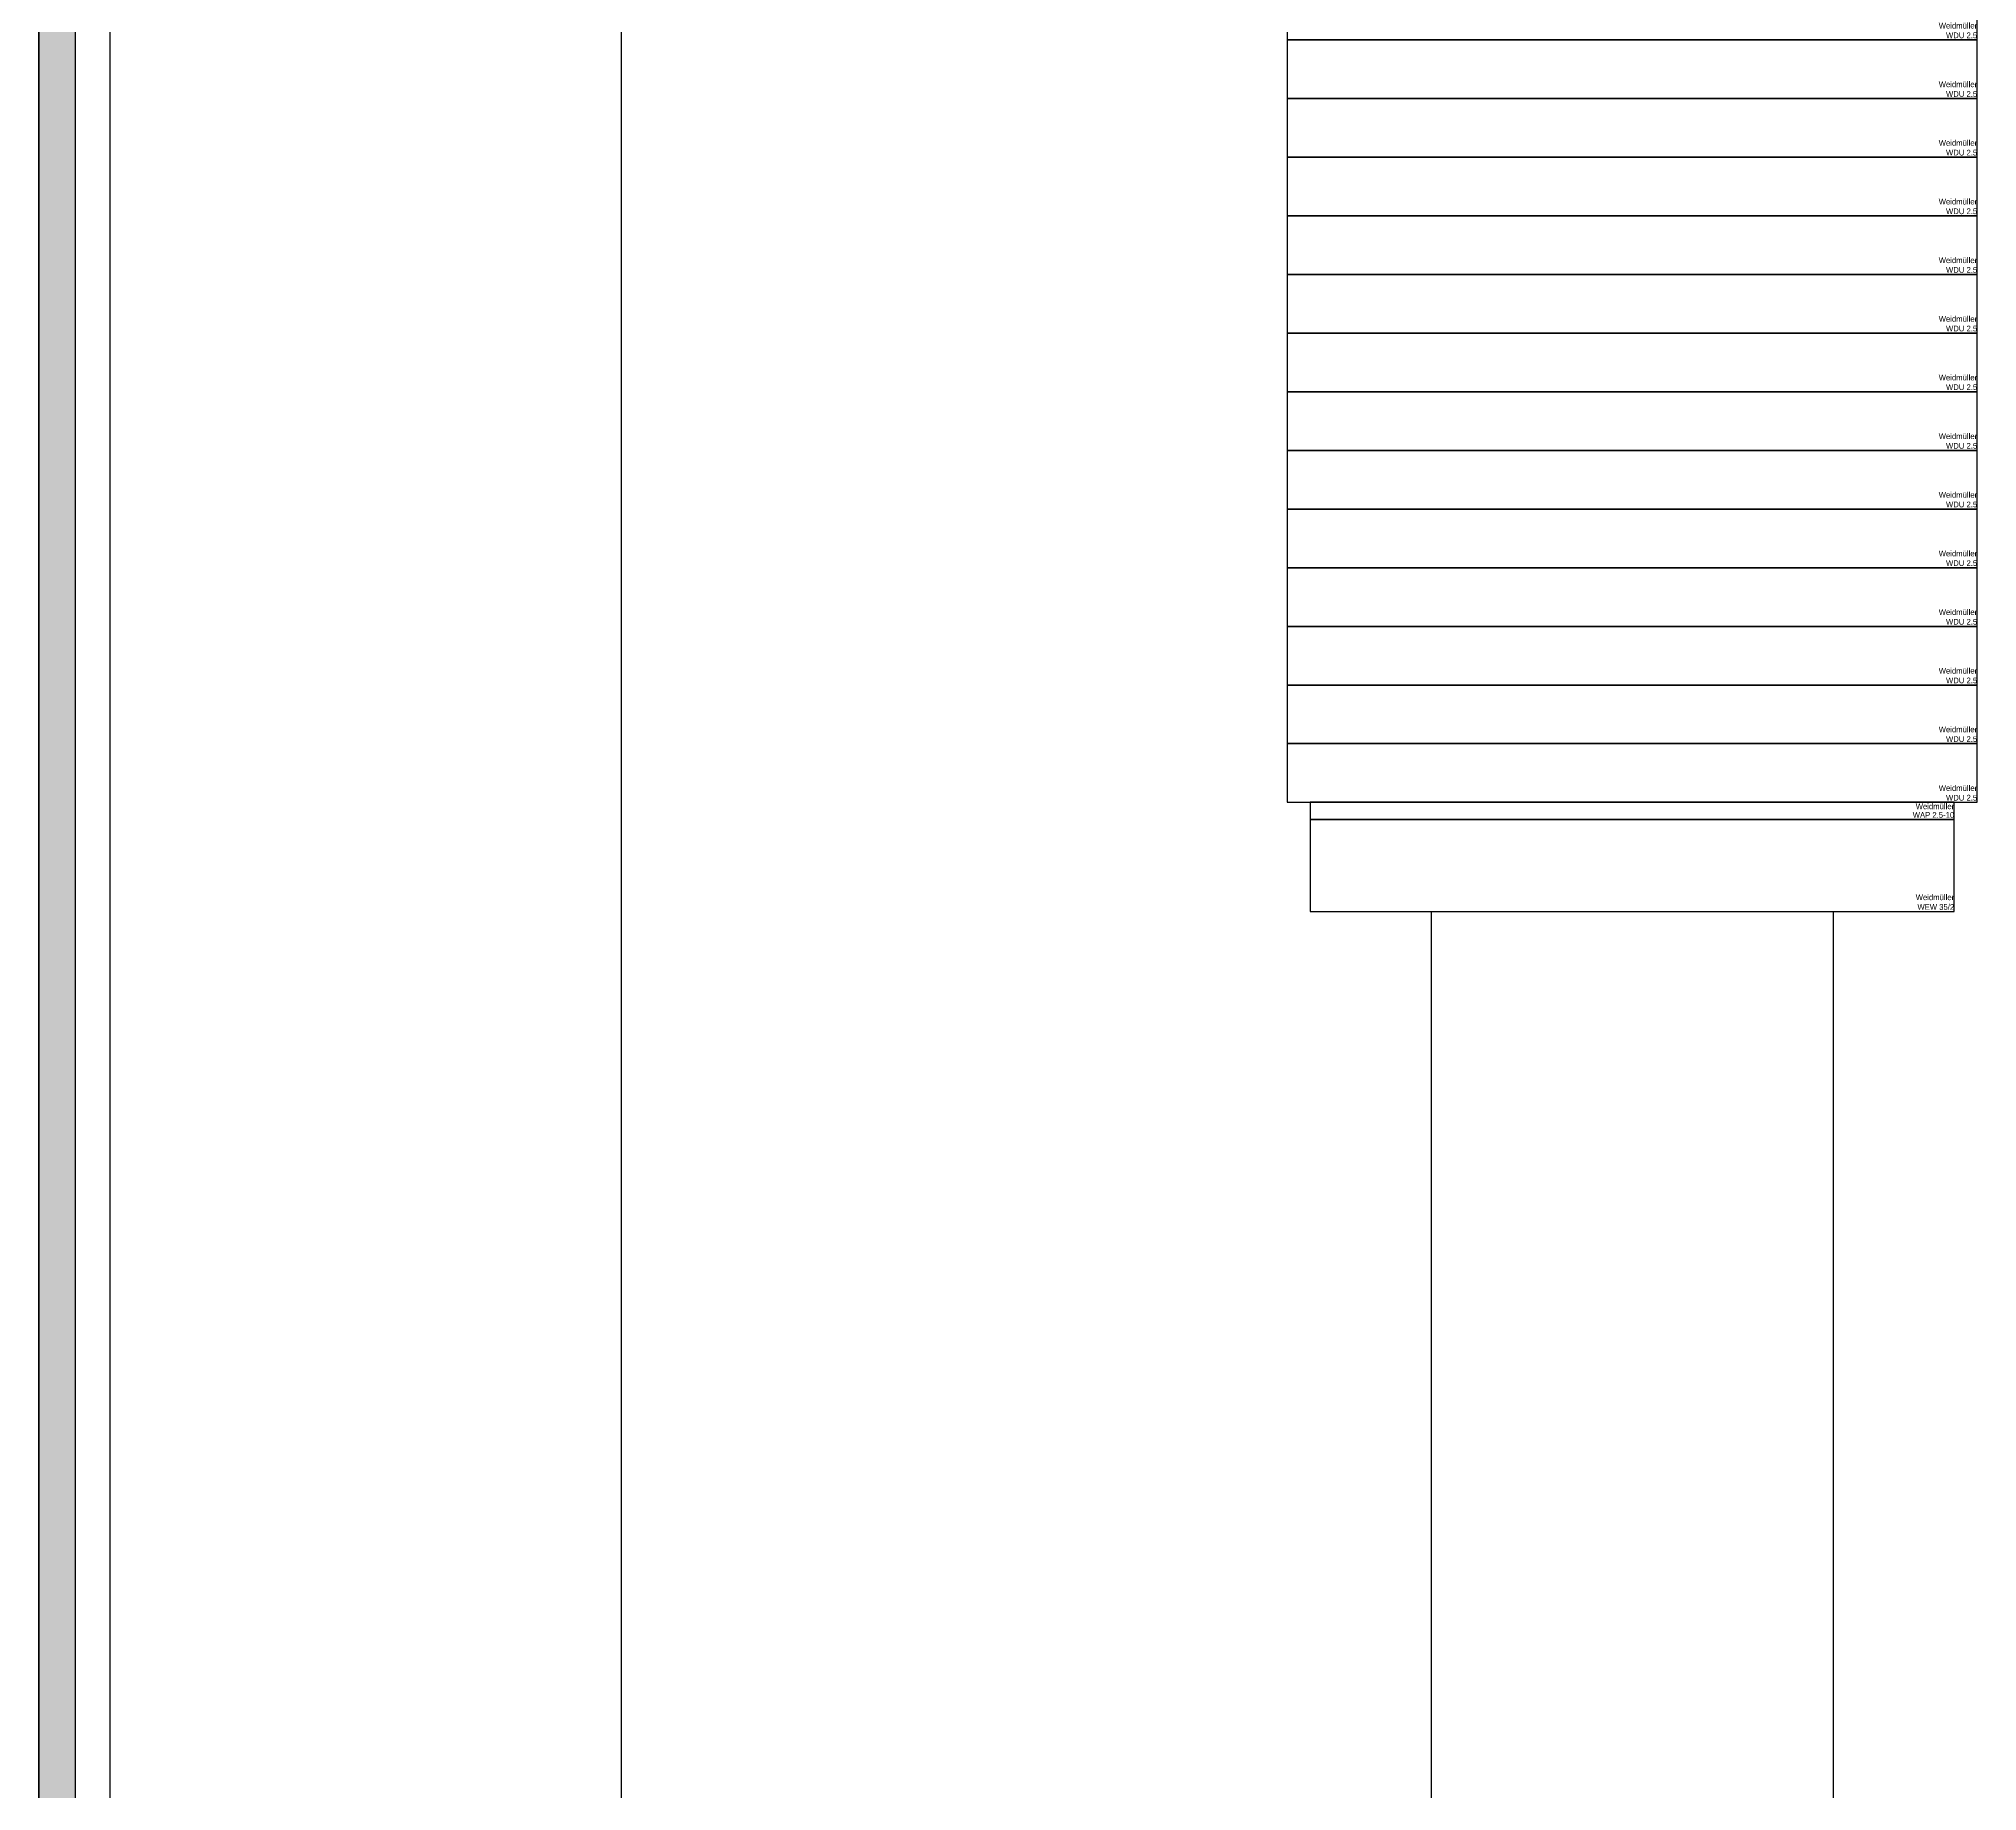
# Model space of a CAD drawing. Extents: x -790 to 844, y 0 to 794.
# Drawn here: x -486.4 to -317.8, y 152.4 to 304.8 of the extents above; entities that cross this region are included whole.
import ezdxf
from ezdxf.enums import TextEntityAlignment as Align

# ---------------------------------------------------------------- set-up
doc = ezdxf.new("R2010")
doc.units = 0
doc.header["$LTSCALE"] = 10
doc.header["$MEASUREMENT"] = 0
doc.layers.get('Defpoints').update_dxf_attribs({"color": 9})
for name, color, linetype in [('HATCH', 5, 'Continuous'), ('SYMBOL-2', 2, 'Continuous'), ('TERM-7', 7, 'Continuous')]:
    doc.layers.add(name, color=color, linetype=linetype)
doc.styles.get("Standard").update_dxf_attribs({"font": 'FRAMDCN.TTF'})

# ---------------------------------------------------------------- blocks, each defined once
blk = doc.blocks.new('M-Weidmuller_WDU 2.5')
blk.add_lwpolyline([(-30, -5.1), (30, -5.1), (30, 0), (-30, 0)], close=True)
at = {"layer": 'Defpoints'}
for tag, p in [('T_TAG1', (30, -4.26)), ('T_TAG2', (30, -5.1))]:
    blk.add_attdef(tag, text='', height=0.5, dxfattribs=at).set_placement(p, align=Align.BOTTOM_RIGHT)
blk = doc.blocks.new('*U23')
blk.add_blockref('M-Weidmuller_WDU 2.5', (0, 2.55)).add_auto_attribs({'T_TAG1': 'Weidmüller', 'T_TAG2': 'WDU 2.5'})
blk = doc.blocks.new('*U24')
at = {"layer": 'TERM-7', "color": 0, "linetype": 'ByBlock', "lineweight": -2, "transparency": 16777216}
for p in [(0, -234.6), (0, -239.7), (0, -244.8), (0, -249.9), (0, -255), (0, -260.1), (0, -265.2), (0, -270.3), (0, -275.4), (0, -280.5), (0, -285.6), (0, -290.7), (0, -295.8), (0, -300.9)]:
    blk.add_blockref('*U23', p, dxfattribs=at)
blk = doc.blocks.new('M-Weidmuller_WEW 35--2')
blk.add_lwpolyline([(-28, -8), (28, -8), (28, 0), (-28, 0)], close=True)
at = {"layer": 'Defpoints'}
for tag, p in [('T_TAG1', (28, -7.16)), ('T_TAG2', (28, -8))]:
    blk.add_attdef(tag, text='', height=0.5, dxfattribs=at).set_placement(p, align=Align.BOTTOM_RIGHT)
blk = doc.blocks.new('M-Weidmuller_WAP 2.5-10')
blk.add_lwpolyline([(-28, -1.5), (28, -1.5), (28, 0), (-28, 0)], close=True)
at = {"layer": 'Defpoints'}
for tag, p in [('T_TAG1', (28, -0.75)), ('T_TAG2', (28, -1.5))]:
    blk.add_attdef(tag, text='', height=0.5, dxfattribs=at).set_placement(p, align=Align.BOTTOM_RIGHT)

msp = doc.modelspace()

# ---------------------------------------------------------------- hatches: boundary and pattern name
at = {"layer": 'HATCH'}
h = msp.add_hatch(dxfattribs=at)
h.set_pattern_fill('DOTS', color=256, scale=20)
h.set_pattern_definition([(0, (5e-06, -152.8), (0.625, 1.25), [0, -1.25])])
h.paths.add_polyline_path([(-486.39, 586.9), (-483.21, 586.9), (-483.21, 22.7), (-486.39, 22.7)])

# ---------------------------------------------------------------- linework, layer by layer
at = {"layer": 'Defpoints'}
msp.add_lwpolyline([(-486.39, 586.9), (-483.21, 586.9), (-483.21, 22.7), (-486.39, 22.7)], close=True, dxfattribs=at)
at = {"layer": 'SYMBOL-2'}
for p, q in [((-486.39, 586.9), (-486.39, 22.7)), ((-483.21, 586.9), (-483.21, 22.7))]:
    msp.add_line(p, q, dxfattribs=at)
msp.add_lwpolyline([(-435.71, 586.9), (-480.21, 586.9), (-480.21, 22.7), (-435.71, 22.7)], close=True, dxfattribs=at)
at = {"layer": 'TERM-7'}
msp.add_lwpolyline([(-365.31, 228.9), (-365.31, 61.4), (-330.31, 61.4), (-330.31, 228.9)], dxfattribs=at)

# ---------------------------------------------------------------- block references
msp.add_blockref('*U24', (-347.81, 541.85), dxfattribs=at)
for name, p, values in [('M-Weidmuller_WAP 2.5-10', (-347.81, 238.4), {'T_TAG1': 'Weidmüller', 'T_TAG2': 'WAP 2.5-10'}), ('M-Weidmuller_WEW 35--2', (-347.81, 236.9), {'T_TAG1': 'Weidmüller', 'T_TAG2': 'WEW 35/2'})]:
    msp.add_blockref(name, p, dxfattribs=at).add_auto_attribs(values)

doc.saveas('drawing.dxf')
